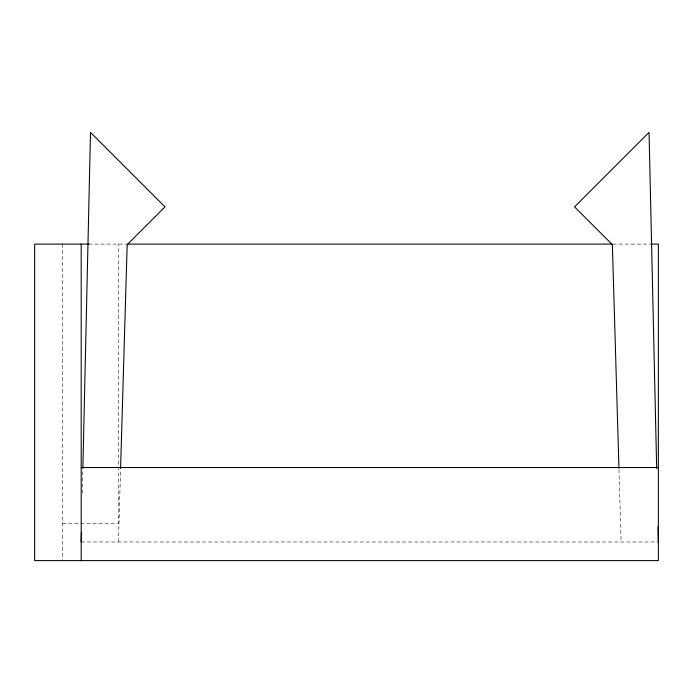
<?xml version="1.0" encoding="UTF-8"?>
<svg xmlns="http://www.w3.org/2000/svg" width="693" height="693" viewBox="0 0 693 693"><rect width="100%" height="100%" fill="white"/><g stroke="black" fill="none" stroke-linecap="round" stroke-linejoin="round"><path stroke-width="0.52" stroke-dasharray="3.46 2.6" d="M82.302 493.355L82.839 469.577M118.434 541.987L120.565 469.551M88.765 244.101L126.585 244.101M612.958 244.101L649.705 244.101M62.578 523.371L118.434 523.371L118.434 244.101M81.194 541.987L658.35 541.987M618.988 469.551L621.11 541.987M62.578 244.101L62.578 559.546"/><path stroke-width="1.04" d="M81.194 541.987L81.419 532.259M82.865 468.503L90.506 132.398L164.977 206.869L127.174 244.664L120.591 468.468M88.765 244.101L34.65 244.101L34.65 560.602L658.35 560.602L658.35 244.101L650.788 244.101M127.668 244.101L611.876 244.101M81.194 467.515L658.35 467.515M618.953 468.468L612.369 244.664L574.566 206.869L649.038 132.398L656.678 468.503M658.004 526.862L658.35 541.987M81.194 244.101L81.194 560.602"/></g></svg>
